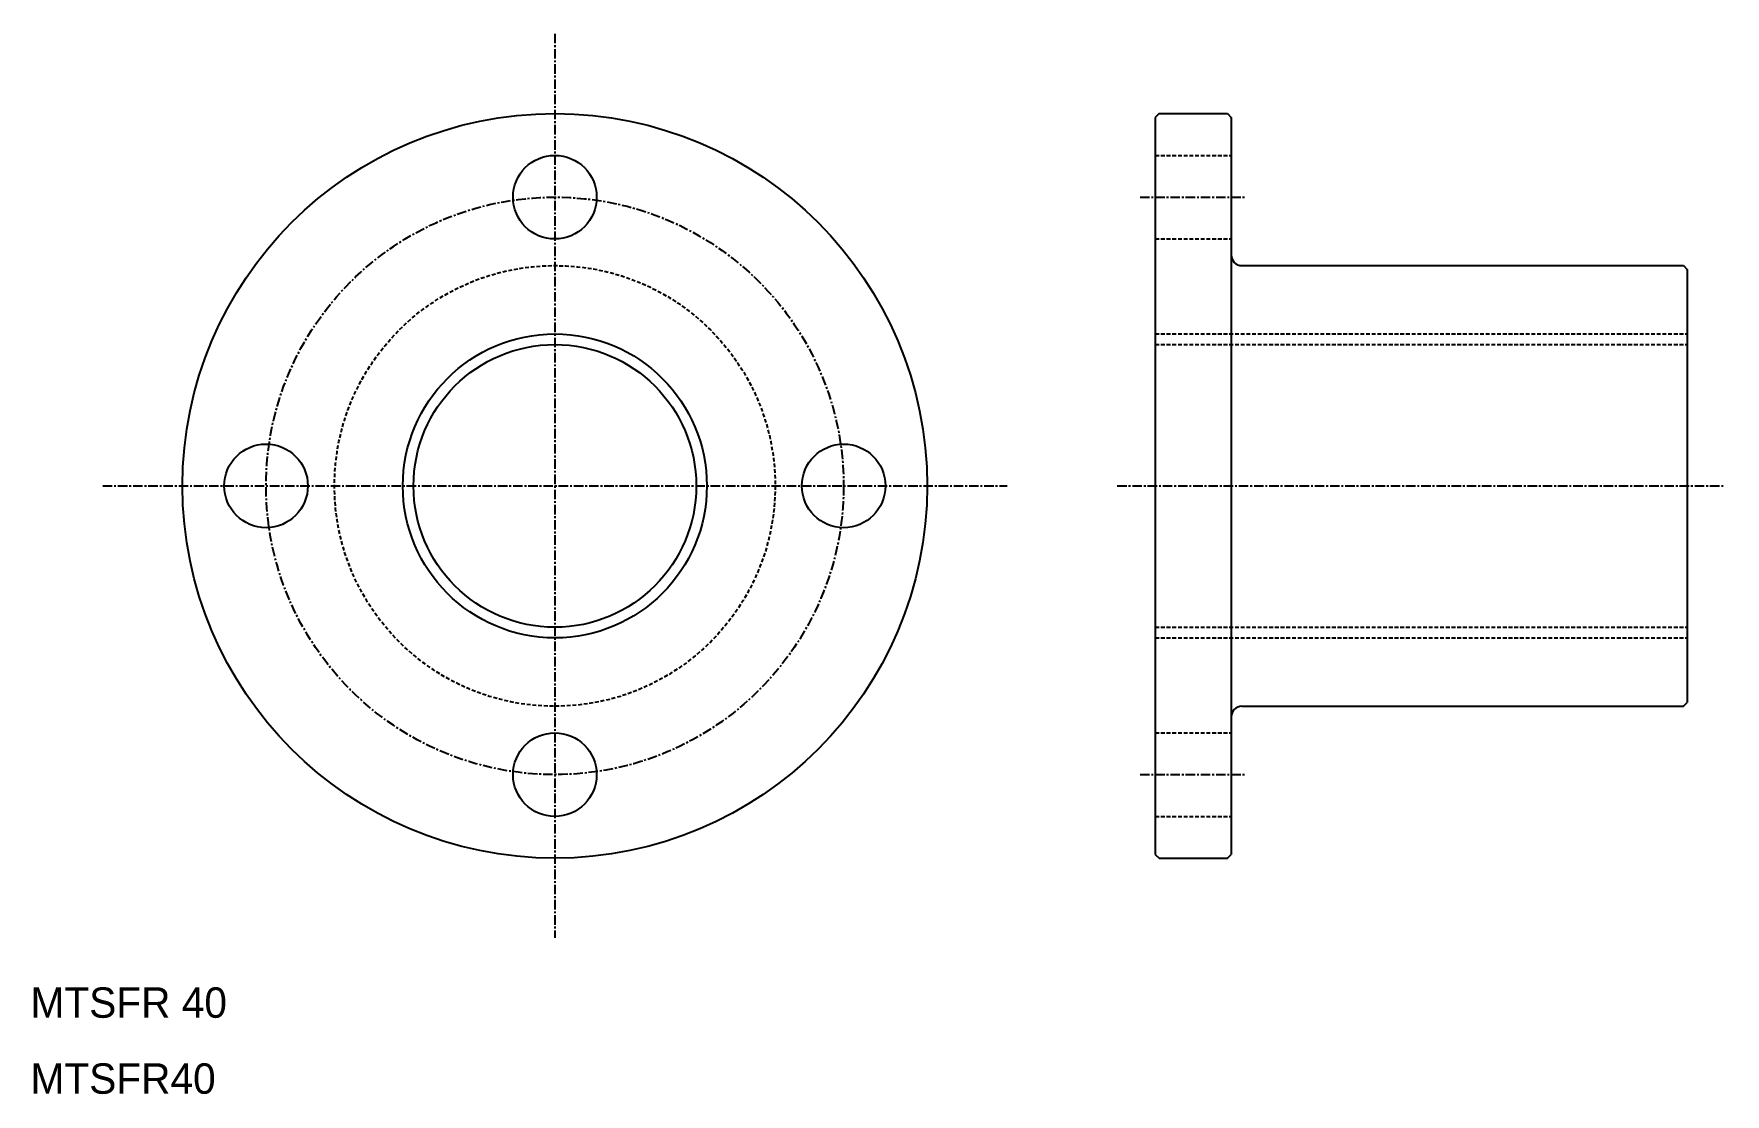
# Model space of a CAD drawing. Extents: x 10 to 233, y 10 to 150.
import ezdxf

# ---------------------------------------------------------------- set-up
doc = ezdxf.new("R2010")
doc.units = 0
doc.linetypes.add('CENTER', pattern=[2, 1.25, -0.25, 0.25, -0.25])
doc.linetypes.add('DASHED', pattern=[0.75, 0.5, -0.25])
doc.layers.get('0').update_dxf_attribs({"linetype": 'CONTINUOUS'})
doc.layers.add('CENTER', color=1, linetype='CENTER')

msp = doc.modelspace()

# ---------------------------------------------------------------- linework, layer by layer
at = {"color": 7, "linetype": 'CONTINUOUS'}
for p, q in [((158.5, 139), (158, 138.5)), ((158, 138.5), (158, 41.5)), ((158.5, 139), (167.5, 139)), ((167.5, 139), (168, 138.5)), ((168, 138.5), (168, 41.5)), ((169.4, 119), (227.5, 119)), ((227.5, 119), (228, 118.5)), ((228, 118.5), (228, 61.5)), ((158, 114.5), (158, 114.5)), ((169.4, 61), (227.5, 61)), ((227.5, 61), (228, 61.5)), ((158, 41.5), (158.5, 41)), ((158.5, 41), (167.5, 41)), ((167.5, 41), (168, 41.5))]:
    msp.add_line(p, q, dxfattribs=at)
at = {"color": 3, "linetype": 'DASHED'}
for p, q in [((158, 133.5), (168, 133.5)), ((158, 122.5), (168, 122.5)), ((158, 110), (228, 110)), ((158, 108.6), (228, 108.6)), ((158, 71.4), (228, 71.4)), ((158, 70), (228, 70)), ((158, 57.5), (168, 57.5)), ((158, 46.5), (168, 46.5))]:
    msp.add_line(p, q, dxfattribs=at)
at = {"color": 7, "linetype": 'CONTINUOUS'}
for centre, radius in [((79, 90), 49), ((79, 128), 5.5), ((79, 90), 18.6), ((41, 90), 5.5), ((117, 90), 5.5), ((79, 52), 5.5)]:
    msp.add_circle(centre, radius, dxfattribs=at)
at = {"color": 3, "linetype": 'DASHED'}
msp.add_circle((79, 90), 29, dxfattribs=at)
at = {"color": 3}
msp.add_circle((79, 90), 20, dxfattribs=at)
at = {"color": 7, "linetype": 'CONTINUOUS'}
for centre, start, end in [((169.4, 120.4), 180, 270), ((169.4, 59.6), 90, 180)]:
    msp.add_arc(centre, 1.4, start, end, dxfattribs=at)
at = {"layer": 'CENTER', "color": 1, "linetype": 'CENTER'}
for p, q in [((79, 149.5), (79, 30.5)), ((156, 128), (170, 128)), ((19.5, 90), (138.5, 90)), ((153, 90), (233, 90)), ((156, 52), (170, 52))]:
    msp.add_line(p, q, dxfattribs=at)
msp.add_circle((79, 90), 38, dxfattribs=at)

# ---------------------------------------------------------------- texts
at = {"color": 7, "linetype": 'CONTINUOUS'}
for s, p in [('MTSFR 40', (10, 20)), ('MTSFR40', (10, 10))]:
    msp.add_text(s, height=4, dxfattribs=at).set_placement(p)

doc.saveas('drawing.dxf')
